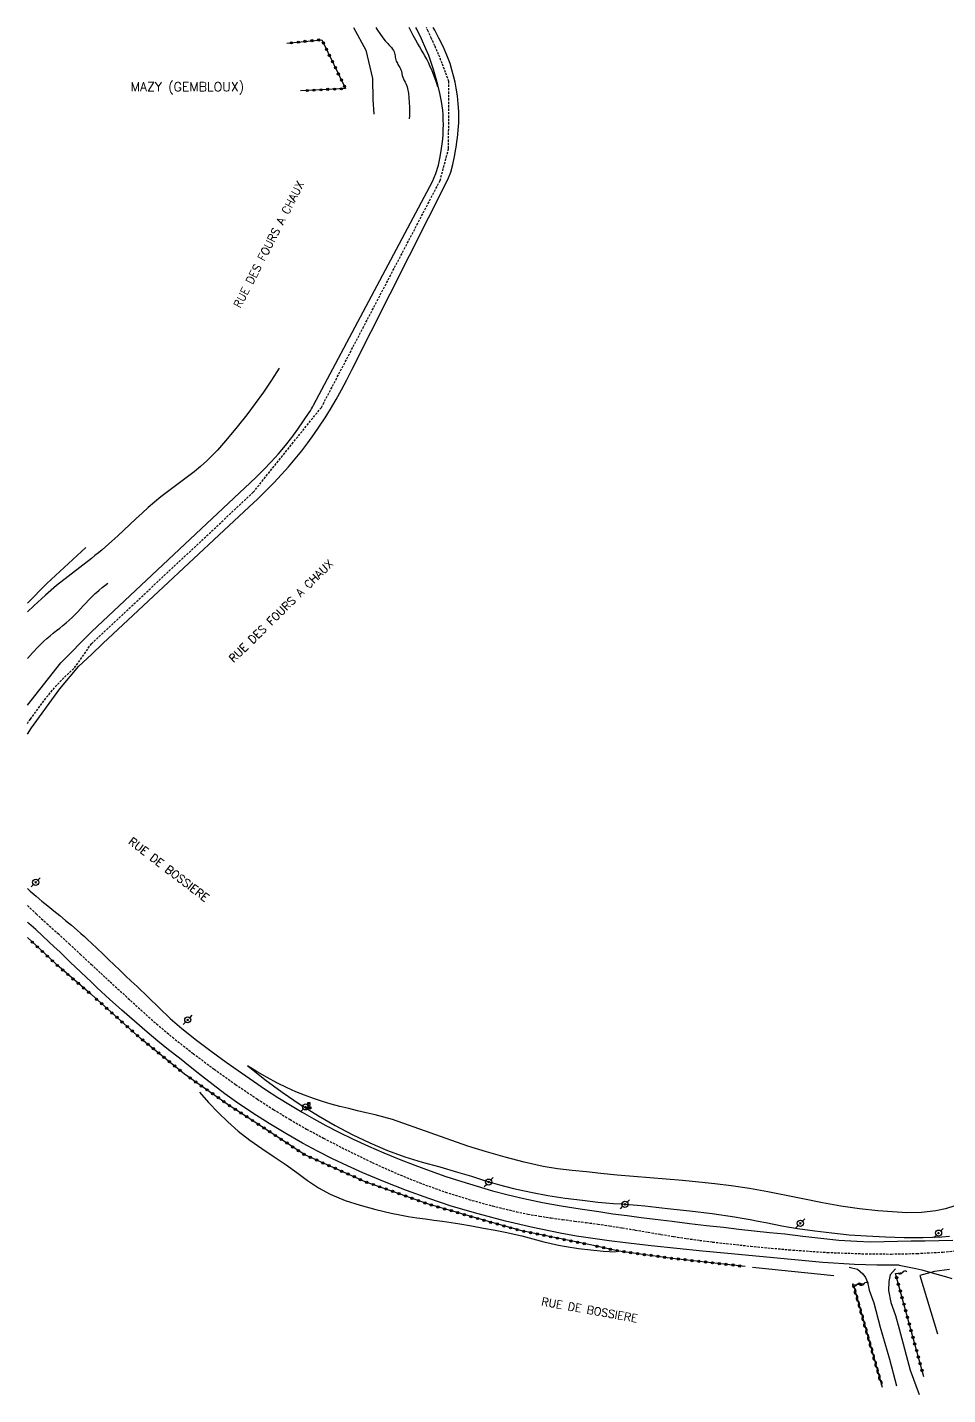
# Model space of a CAD drawing. Header units: millimetres. Extents: x 172000 to 173000, y 133000 to 134000.
# Drawn here: x 172000 to 172201.3, y 133701.1 to 134000 of the extents above; entities that cross this region are included whole.
import ezdxf
from ezdxf.enums import TextEntityAlignment as Align

# ---------------------------------------------------------------- set-up
doc = ezdxf.new("R2010")
doc.units = ezdxf.units.MM
doc.linetypes.add('DASHED', pattern=[0.75, 0.5, -0.25])
doc.layers.get('0').update_dxf_attribs({"linetype": 'CONTINUOUS'})
for name, color, linetype in [('W0001', 6, 'DASHED'), ('W0008', 7, 'CONTINUOUS'), ('W0017', 7, 'CONTINUOUS'), ('W0211', 2, 'CONTINUOUS'), ('W0214', 2, 'CONTINUOUS'), ('W0300', 7, 'CONTINUOUS'), ('W0310', 3, 'CONTINUOUS'), ('W0322', 7, 'CONTINUOUS'), ('W0323', 7, 'CONTINUOUS'), ('W0330', 7, 'CONTINUOUS'), ('W0438', 7, 'CONTINUOUS'), ('W0473', 7, 'CONTINUOUS'), ('W0510', 5, 'CONTINUOUS'), ('W0980', 7, 'CONTINUOUS'), ('W0989', 7, 'CONTINUOUS')]:
    doc.layers.add(name, color=color, linetype=linetype)
doc.styles.get("Standard").update_dxf_attribs({"font": 'romans.shx', "width": 0.85})

# ---------------------------------------------------------------- blocks, each defined once
blk = doc.blocks.new('T473')
for p, q in [((-0.166667, 0.166667), (0.166667, -0.166667)), ((-0.166667, -0.166667), (0.166667, 0.166667)), ((0.500001, 0.500001), (1.000002, 1.000002)), ((-1.000002, -1.000002), (-0.500001, -0.500001))]:
    blk.add_line(p, q)
blk.add_ellipse((0, 0), major_axis=(0.471405, 0.471405), ratio=1, start_param=5.4977871438, end_param=11.780972451)
blk = doc.blocks.new('T438')
for p, q in [((-0.4, 0.2), (0.4, 0.2)), ((-0.4, -0.2), (-0.4, 0.2)), ((0.15, 1.1), (-0.3, 1.1)), ((-0.3, 1.1), (-0.3, 0.5)), ((-0.3, 0.5), (0.15, 0.5)), ((0.3, 0.65), (0.3, 0.95)), ((0.4, 0.2), (0.4, -0.2))]:
    blk.add_line(p, q)
at = {"flags": 128}
for points in [[(-0.4, -0.2), (0.4, 0.2)], [(0.4, -0.2), (-0.4, -0.2)]]:
    blk.add_lwpolyline(points, dxfattribs=at)
for centre, major_axis, start_param, end_param in [((0.15, 0.95), (0.106, -0.106), 0.785398, 2.356194), ((0.15, 0.65), (0.106, 0.106), 3.926991, 5.497787)]:
    blk.add_ellipse(centre, major_axis=major_axis, ratio=1, start_param=start_param, end_param=end_param)
blk = doc.blocks.new('t323o')
at = {"color": 0, "linetype": 'Continuous'}
for radius in [0.25, 0.15]:
    blk.add_circle((0, 0), radius, dxfattribs=at)
blk = doc.blocks.new('t310o')
at = {"color": 0, "linetype": 'Continuous'}
for centre, start, end in [((-0.5, 0.38), 216.8699, 323.1304), ((0.5, -0.37), 36.8699, 143.1303)]:
    blk.add_arc(centre, 0.625, start, end, dxfattribs=at)
blk = doc.blocks.new('t322o')
at = {"color": 0, "linetype": 'Continuous'}
for radius in [0.25, 0.15]:
    blk.add_circle((0, 0), radius, dxfattribs=at)

msp = doc.modelspace()

# ---------------------------------------------------------------- linework, layer by layer
at = {"layer": 'W0001'}
for points in [[(172014, 133865.23), (172049.42, 133898.39), (172064.31, 133916.92), (172090.26, 133966.49), (172092.12, 133973.49), (172092.18, 133988.13), (172091.47, 133990.11), (172090.73, 133992.08), (172089.95, 133994.03), (172089.12, 133995.96), (172088.41, 133997.55), (172087.66, 133999.13), (172087.23, 134000)], [(172000, 133847.81), (172000.68, 133848.77), (172001.98, 133850.57), (172003.3, 133852.35), (172004.67, 133854.11), (172006.1, 133855.8), (172007.1, 133856.9), (172008.15, 133857.96), (172009.22, 133858.99), (172010.33, 133859.98), (172014, 133865.23)], [(172000, 133808.02), (172001.95, 133806.2), (172004.25, 133804.1), (172006.71, 133801.88), (172009.15, 133799.63), (172011.58, 133797.37), (172014, 133795.11)], [(172014, 133795.11), (172015.02, 133794.17), (172016.04, 133793.22), (172017.06, 133792.29), (172018.09, 133791.35), (172021.46, 133788.28), (172024.82, 133785.19), (172028.23, 133782.15), (172031.73, 133779.22), (172036.25, 133775.67), (172040.85, 133772.23), (172045.54, 133768.91), (172050.3, 133765.69), (172053.84, 133763.43), (172057.44, 133761.24), (172061.08, 133759.15), (172064.78, 133757.15), (172070.07, 133754.43), (172075.42, 133751.83), (172080.85, 133749.39), (172086.38, 133747.17), (172091.43, 133745.37), (172096.55, 133743.76), (172101.72, 133742.34), (172106.94, 133741.09), (172109.46, 133740.56), (172112, 133740.12), (172114.55, 133739.72), (172117.1, 133739.37), (172119.65, 133739.04), (172122.2, 133738.71), (172124.75, 133738.37), (172127.29, 133738), (172130.11, 133737.55), (172132.93, 133737.08), (172135.74, 133736.6), (172138.56, 133736.13), (172141.38, 133735.66), (172144.2, 133735.22), (172147.03, 133734.82), (172149.86, 133734.46), (172158.2, 133733.54), (172166.56, 133732.76), (172174.94, 133732.18), (172183.33, 133731.87), (172188.94, 133731.83), (172194.56, 133731.95), (172200.17, 133732.26), (172205.77, 133732.76)]]:
    msp.add_lwpolyline(points, dxfattribs=at)
at = {"layer": 'W0008'}
for points in [[(172014, 133867.82), (172014.1, 133867.91), (172049.97, 133901.57), (172051.68, 133903.25), (172053.32, 133904.99), (172054.9, 133906.78), (172056.43, 133908.61), (172057.81, 133910.36), (172059.13, 133912.15), (172060.41, 133913.98), (172061.66, 133915.82), (172061.91, 133916.2), (172062.15, 133916.59), (172062.39, 133916.99), (172062.61, 133917.39), (172088.58, 133966.33), (172089.34, 133968.05), (172089.89, 133969.84), (172090.28, 133971.66), (172090.58, 133973.49), (172090.72, 133974.54), (172090.84, 133975.59), (172090.91, 133976.64), (172090.96, 133977.7), (172090.98, 133978.75), (172090.96, 133979.81), (172090.91, 133980.86), (172090.83, 133981.92), (172090.6, 133983.78), (172090.23, 133985.62), (172089.78, 133987.44), (172089.29, 133989.25), (172088.84, 133990.79), (172088.34, 133992.31), (172087.78, 133993.82), (172087.18, 133995.3), (172086.22, 133997.46), (172085.19, 133999.59), (172084.97, 134000)], [(172014, 133862.9), (172016.51, 133865.27), (172048.49, 133895.15), (172050.32, 133896.88), (172052.12, 133898.64), (172053.89, 133900.44), (172055.61, 133902.28), (172057.11, 133903.95), (172058.58, 133905.66), (172060, 133907.41), (172061.37, 133909.19), (172062.67, 133910.97), (172063.92, 133912.78), (172065.12, 133914.63), (172066.29, 133916.5), (172067.52, 133918.62), (172068.7, 133920.78), (172069.84, 133922.96), (172070.95, 133925.15), (172091.95, 133966.74), (172092.62, 133968.36), (172093.07, 133970.05), (172093.39, 133971.76), (172093.68, 133973.46), (172093.82, 133974.26), (172093.94, 133975.06), (172094.06, 133975.87), (172094.15, 133976.68), (172094.23, 133977.49), (172094.29, 133978.3), (172094.34, 133979.11), (172094.36, 133979.93), (172094.33, 133981.62), (172094.22, 133983.31), (172094.04, 133985), (172093.79, 133986.67), (172093.54, 133988.04), (172093.23, 133989.39), (172092.86, 133990.73), (172092.43, 133992.06), (172091.71, 133993.95), (172090.9, 133995.8), (172090.02, 133997.61), (172089.09, 133999.4), (172088.77, 134000)], [(172000, 133851.8), (172007.31, 133861.08), (172014, 133867.82)], [(172000, 133845.45), (172000.91, 133846.9), (172007.07, 133855.37), (172011.26, 133860.33), (172014, 133862.9)], [(172000, 133811.72), (172000.65, 133811.13), (172001.91, 133810.04), (172003.19, 133808.97), (172004.49, 133807.92), (172005.79, 133806.87), (172007.09, 133805.83), (172008.38, 133804.77), (172009.66, 133803.7), (172010.92, 133802.61), (172011.69, 133801.92), (172012.47, 133801.22), (172013.24, 133800.52), (172014, 133799.81)], [(172014, 133791.24), (172012.84, 133792.34), (172011.68, 133793.44), (172010.53, 133794.55), (172009.37, 133795.66), (172008.22, 133796.77), (172007.07, 133797.88), (172005.9, 133798.97), (172004.73, 133800.06), (172003.28, 133801.4), (172001.83, 133802.75), (172000.35, 133804.06), (172000, 133804.35)], [(172014, 133799.81), (172015.26, 133798.63), (172016.51, 133797.44), (172017.76, 133796.25), (172019, 133795.05), (172020.24, 133793.86), (172021.49, 133792.66), (172022.73, 133791.47), (172023.99, 133790.29), (172026.41, 133787.98), (172028.82, 133785.65), (172031.26, 133783.35), (172033.79, 133781.15), (172036.96, 133778.6), (172040.21, 133776.15), (172043.5, 133773.77), (172046.82, 133771.42), (172049.46, 133769.6), (172052.11, 133767.81), (172054.8, 133766.06), (172057.52, 133764.36), (172060.08, 133762.84), (172062.67, 133761.36), (172065.29, 133759.93), (172067.94, 133758.57), (172071.24, 133756.96), (172074.57, 133755.44), (172077.94, 133753.98), (172081.33, 133752.58), (172084.71, 133751.26), (172088.11, 133749.99), (172091.54, 133748.8), (172094.99, 133747.67), (172098.35, 133746.64), (172101.73, 133745.68), (172105.13, 133744.78), (172108.55, 133743.97), (172112.64, 133743.13), (172116.75, 133742.4), (172120.87, 133741.73), (172125, 133741.1), (172128.07, 133740.65), (172131.14, 133740.23), (172134.22, 133739.84), (172137.3, 133739.46), (172141.04, 133738.99), (172144.77, 133738.54), (172148.51, 133738.1), (172152.25, 133737.67), (172155.61, 133737.29), (172158.96, 133736.93), (172162.32, 133736.57), (172165.68, 133736.21), (172169.6, 133735.77), (172173.52, 133735.3), (172177.45, 133734.88), (172181.39, 133734.61), (172184.37, 133734.53), (172187.34, 133734.56), (172190.32, 133734.63), (172193.29, 133734.7), (172196.31, 133734.75), (172199.33, 133734.78), (172202.36, 133734.87)], [(172190.68, 133729.42), (172188.22, 133729.39), (172185.77, 133729.41), (172183.32, 133729.47), (172180.87, 133729.57), (172173.95, 133730.01), (172167.03, 133730.6), (172160.13, 133731.26), (172153.22, 133731.93), (172147.62, 133732.47), (172142.01, 133733.02), (172136.41, 133733.62), (172130.82, 133734.28), (172127.24, 133734.73), (172123.66, 133735.2), (172120.09, 133735.74), (172116.54, 133736.38), (172110.53, 133737.64), (172104.55, 133739.04), (172098.61, 133740.6), (172092.71, 133742.33), (172087.8, 133743.95), (172082.94, 133745.71), (172078.13, 133747.6), (172073.37, 133749.6), (172070.02, 133751.09), (172066.7, 133752.67), (172063.43, 133754.33), (172060.2, 133756.07), (172056.51, 133758.17), (172052.88, 133760.37), (172049.3, 133762.65), (172045.77, 133765.02), (172043.17, 133766.88), (172040.63, 133768.82), (172038.12, 133770.8), (172035.61, 133772.77), (172033.24, 133774.63), (172030.88, 133776.5), (172028.53, 133778.4), (172026.21, 133780.33), (172023.44, 133782.71), (172020.7, 133785.13), (172017.98, 133787.58), (172015.28, 133790.05), (172014.96, 133790.35), (172014.64, 133790.65), (172014.32, 133790.94), (172014, 133791.24)], [(172190.68, 133729.42), (172194.32, 133728.67)], [(172194.32, 133728.67), (172195.59, 133728.36), (172196.86, 133728.03), (172198.13, 133727.68), (172199.39, 133727.31), (172200.77, 133726.9), (172202.14, 133726.47)]]:
    msp.add_lwpolyline(points, dxfattribs=at)
at = {"layer": 'W0017'}
for points in [[(172179.73, 133728.97), (172181.54, 133728.55), (172182.72, 133727.51), (172183.3, 133726.68), (172183.72, 133725.7), (172184.09, 133723.92), (172185.11, 133721.13), (172186.49, 133715.86), (172188.56, 133708.85), (172190.08, 133703.02)], [(172189.83, 133728.62), (172188.65, 133727.26), (172188.37, 133725.86), (172188.32, 133723.87), (172188.85, 133721.23), (172189.84, 133718.36), (172190.66, 133715.48), (172193.04, 133706.42), (172195.02, 133701.09)]]:
    msp.add_lwpolyline(points, dxfattribs=at)
at = {"layer": 'W0211'}
for points in [[(172079.85, 133761.22), (172077.95, 133761.77), (172076.04, 133762.26), (172074.13, 133762.72), (172072.21, 133763.17), (172070.29, 133763.62), (172068.37, 133764.09), (172066.47, 133764.6), (172064.58, 133765.17), (172062.6, 133765.83), (172060.64, 133766.54), (172058.71, 133767.31), (172056.8, 133768.15), (172054.59, 133769.24), (172052.41, 133770.4), (172050.27, 133771.63), (172048.18, 133772.94)], [(172096.31, 133755.43), (172079.85, 133761.22)], [(172202.8, 133742.36), (172200.77, 133741.73), (172198.7, 133741.28), (172195.53, 133740.91), (172192.34, 133740.86), (172189.17, 133741.02), (172186.02, 133741.26), (172181.96, 133741.7), (172177.93, 133742.29), (172173.92, 133743.01), (172169.93, 133743.8), (172165.94, 133744.62), (172161.95, 133745.41), (172157.95, 133746.13), (172153.93, 133746.73), (172150.37, 133747.17), (172146.81, 133747.54), (172143.24, 133747.88), (172139.67, 133748.18), (172136.1, 133748.47), (172132.53, 133748.77), (172128.97, 133749.1), (172125.4, 133749.46), (172122.26, 133749.79), (172119.11, 133750.1), (172115.96, 133750.48), (172112.83, 133751), (172108.65, 133751.91), (172104.51, 133752.99), (172100.4, 133754.18), (172096.31, 133755.43)]]:
    msp.add_lwpolyline(points, dxfattribs=at)
at = {"layer": 'W0214'}
for points in [[(172048.2, 133772.94), (172051.9, 133769.99), (172055.71, 133767.19), (172059.63, 133764.53), (172063.64, 133762.03), (172067.31, 133759.92), (172071.05, 133757.94), (172074.87, 133756.12), (172078.77, 133754.46), (172082.54, 133753.1), (172086.37, 133751.94), (172090.23, 133750.87), (172094.07, 133749.76), (172097.13, 133748.82), (172100.18, 133747.85), (172103.25, 133746.93), (172106.35, 133746.13), (172110.08, 133745.34), (172113.83, 133744.66), (172117.59, 133744.08), (172121.37, 133743.57), (172123.07, 133743.36), (172124.79, 133743.19), (172126.5, 133743.04), (172128.21, 133742.91), (172129.93, 133742.78), (172131.64, 133742.65), (172133.35, 133742.51), (172135.06, 133742.34), (172139.96, 133741.82), (172144.85, 133741.27), (172149.73, 133740.66), (172154.61, 133739.97), (172156.34, 133739.69), (172158.07, 133739.37), (172159.79, 133739.03), (172161.51, 133738.69), (172163.23, 133738.34), (172164.96, 133738), (172166.68, 133737.7), (172168.42, 133737.42), (172172.18, 133736.9), (172175.96, 133736.44), (172179.74, 133736.06), (172183.53, 133735.78), (172187.64, 133735.57), (172191.75, 133735.43), (172195.87, 133735.42), (172199.99, 133735.58), (172201.64, 133735.71)], [(172037.67, 133767.21), (172039.64, 133764.95), (172041.71, 133762.78), (172043.87, 133760.7), (172046.12, 133758.71), (172048.64, 133756.72), (172051.27, 133754.88), (172053.95, 133753.1), (172056.6, 133751.32), (172058.95, 133749.64), (172061.28, 133747.93), (172063.68, 133746.3), (172066.23, 133744.9), (172069.47, 133743.55), (172072.81, 133742.48), (172076.19, 133741.59), (172079.58, 133740.79), (172081.43, 133740.39), (172083.3, 133740.05), (172085.17, 133739.75), (172087.05, 133739.49), (172088.92, 133739.24), (172090.8, 133738.98), (172092.68, 133738.71), (172094.55, 133738.41), (172097.13, 133737.97), (172099.72, 133737.52), (172102.3, 133737.05), (172104.87, 133736.54), (172106.49, 133736.18), (172108.11, 133735.78), (172109.72, 133735.37), (172111.33, 133734.95), (172112.94, 133734.53), (172114.56, 133734.14), (172116.18, 133733.78), (172117.82, 133733.47), (172120.51, 133733.05), (172123.21, 133732.72), (172125.91, 133732.47), (172128.63, 133732.3)]]:
    msp.add_lwpolyline(points, dxfattribs=at)
at = {"layer": 'W0300'}
for points in [[(172176.37, 133727.07), (172158.55, 133728.86)], [(172201.63, 133728.45), (172198.37, 133728.03), (172195.2, 133727.16)], [(172195.2, 133727.16), (172199.04, 133714.36)]]:
    msp.add_lwpolyline(points, dxfattribs=at)
at = {"layer": 'W0310'}
for points in [[(172189.88, 133727.56), (172191.4, 133727.8)], [(172183.12, 133725.31), (172180.64, 133725.05), (172186.94, 133702.75)]]:
    msp.add_lwpolyline(points, dxfattribs=at)
at = {"layer": 'W0322'}
msp.add_lwpolyline([(172123.14, 133733.84), (172108.16, 133736.87), (172099.8, 133739.21), (172087.75, 133742.73), (172073.89, 133747.65), (172060.67, 133753.51), (172051.23, 133759.73), (172043.7, 133764.62), (172034.38, 133771.18)], dxfattribs=at)
at = {"layer": 'W0323'}
for points in [[(172056.78, 133996.51), (172064.41, 133997.29), (172069.61, 133986.61), (172059.7, 133986.12)], [(172014, 133788.54), (172013.85, 133788.67), (172006.93, 133794.59), (172000, 133801.03)], [(172034.38, 133771.18), (172024.69, 133779.03), (172014, 133788.54)], [(172157.01, 133729.1), (172141.02, 133730.89), (172129.33, 133732.49), (172123.13, 133733.84)], [(172196.03, 133704.95), (172189.86, 133727.56)]]:
    msp.add_lwpolyline(points, dxfattribs=at)
at = {"layer": 'W0330'}
for points in [[(172071.3, 134000), (172074, 133995.02), (172075.45, 133988.82), (172075.59, 133984.19), (172075.77, 133981.02)], [(172000, 133874.1), (172004.26, 133878.43), (172012.81, 133886.28)]]:
    msp.add_lwpolyline(points, dxfattribs=at)
at = {"layer": 'W0510'}
for points in [[(172076.18, 134000), (172076.46, 133999.57), (172077.21, 133998.46), (172077.99, 133997.38), (172078.24, 133997.07), (172078.51, 133996.77), (172078.8, 133996.48), (172079.08, 133996.2), (172079.36, 133995.9), (172079.62, 133995.59), (172079.86, 133995.26), (172080.07, 133994.91), (172080.19, 133994.64), (172080.28, 133994.36), (172080.35, 133994.07), (172080.41, 133993.78), (172080.46, 133993.49), (172080.51, 133993.2), (172080.59, 133992.92), (172080.68, 133992.64), (172080.79, 133992.39), (172080.92, 133992.15), (172081.05, 133991.91), (172081.2, 133991.67), (172081.34, 133991.44), (172081.47, 133991.2), (172081.6, 133990.96), (172081.71, 133990.7), (172081.76, 133990.55), (172081.8, 133990.4), (172081.83, 133990.25), (172081.86, 133990.1), (172081.88, 133989.94), (172081.91, 133989.79), (172081.95, 133989.64), (172081.99, 133989.49), (172082.12, 133989.12), (172082.27, 133988.76), (172082.43, 133988.41), (172082.59, 133988.05), (172082.75, 133987.7), (172082.91, 133987.34), (172083.04, 133986.97), (172083.15, 133986.6), (172083.34, 133985.6), (172083.45, 133984.59), (172083.52, 133983.58), (172083.56, 133982.57), (172083.58, 133981.94), (172083.58, 133981.3), (172083.56, 133980.66), (172083.53, 133980.03)], [(172089.76, 133987.03), (172089.37, 133988.19), (172088.96, 133989.34), (172088.52, 133990.48), (172088.05, 133991.61), (172087.71, 133992.34), (172087.34, 133993.05), (172086.95, 133993.75), (172086.55, 133994.45), (172086.14, 133995.14), (172085.73, 133995.83), (172085.33, 133996.52), (172084.94, 133997.23), (172084.41, 133998.24), (172083.89, 133999.26), (172083.51, 134000)], [(172055.06, 133925.5), (172053.39, 133922.87), (172051.66, 133920.28), (172049.85, 133917.75), (172047.97, 133915.27), (172045.91, 133912.66), (172043.79, 133910.09), (172041.58, 133907.6), (172039.24, 133905.23), (172037.88, 133904), (172036.48, 133902.84), (172035.04, 133901.72), (172033.57, 133900.63), (172032.1, 133899.56), (172030.64, 133898.47), (172029.2, 133897.36), (172027.79, 133896.21), (172026.43, 133895.02), (172025.08, 133893.81), (172023.76, 133892.58), (172022.44, 133891.33), (172021.13, 133890.09), (172019.8, 133888.85), (172018.46, 133887.64), (172017.1, 133886.44), (172016.34, 133885.79), (172015.56, 133885.15), (172014.78, 133884.52), (172014, 133883.89)], [(172014, 133883.89), (172011.46, 133881.92), (172008.92, 133879.95), (172006.39, 133877.95), (172003.95, 133875.86), (172001.44, 133873.57), (172000, 133872.19)], [(172014, 133875.4), (172014.27, 133875.67), (172014.55, 133875.94), (172014.83, 133876.2), (172015.12, 133876.46), (172015.72, 133876.99), (172016.33, 133877.51), (172016.97, 133878), (172017.61, 133878.48)], [(172000, 133862.02), (172001.14, 133863.29), (172002.35, 133864.58), (172003.61, 133865.82), (172004.28, 133866.42), (172004.97, 133867), (172005.67, 133867.56), (172006.37, 133868.11), (172007.08, 133868.66), (172007.78, 133869.21), (172008.48, 133869.79), (172009.15, 133870.38), (172009.78, 133870.98), (172010.4, 133871.6), (172011.01, 133872.23), (172011.6, 133872.86), (172012.19, 133873.5), (172012.79, 133874.14), (172013.39, 133874.78), (172014, 133875.4)]]:
    msp.add_lwpolyline(points, dxfattribs=at)

# ---------------------------------------------------------------- block references
at = {"layer": 'W0310'}
for p, rotation in [((172191.36, 133727.79), 8.80265581518989), ((172180.82, 133724.41), 285.7819950041957), ((172181.46, 133725.14), 186.1024932564971), ((172181.22, 133722.96), 285.7819950041957), ((172182.95, 133725.3), 186.1024932564971), ((172181.63, 133721.52), 285.7819950041957), ((172182.04, 133720.08), 285.7819950041957), ((172182.45, 133718.63), 285.7819950041957), ((172182.86, 133717.19), 285.7819950041957), ((172183.26, 133715.75), 285.7819950041957), ((172183.67, 133714.3), 285.7819950041957), ((172184.08, 133712.86), 285.7819950041957), ((172184.49, 133711.41), 285.7819950041957), ((172184.9, 133709.97), 285.7819950041957), ((172185.3, 133708.53), 285.7819950041957), ((172185.71, 133707.08), 285.7819950041957), ((172186.12, 133705.64), 285.7819950041957), ((172186.53, 133704.2), 285.7819950041957)]:
    msp.add_blockref('t310o', p, dxfattribs=dict(at, rotation=rotation))
at = {"layer": 'W0322'}
for p, rotation in [((172035.61, 133770.32), 144.849063138183), ((172036.84, 133769.46), 144.849063138183), ((172038.06, 133768.59), 144.849063138183), ((172039.29, 133767.73), 144.849063138183), ((172040.52, 133766.87), 144.849063138183), ((172041.74, 133766), 144.849063138183), ((172042.97, 133765.14), 144.849063138183), ((172044.21, 133764.29), 146.9667664099547), ((172045.46, 133763.48), 146.9667664099547), ((172046.72, 133762.66), 146.9667664099547), ((172047.98, 133761.84), 146.9667664099547), ((172049.24, 133761.02), 146.9667664099547), ((172050.49, 133760.21), 146.9667664099547), ((172051.75, 133759.38), 146.6458135217626), ((172053, 133758.56), 146.6458135217626), ((172054.26, 133757.74), 146.6458135217626), ((172055.51, 133756.91), 146.6458135217626), ((172056.76, 133756.09), 146.6458135217626), ((172058.02, 133755.26), 146.6458135217626), ((172059.27, 133754.44), 146.6458135217626), ((172060.52, 133753.61), 146.6458135217626), ((172061.88, 133752.98), 156.0849829247219), ((172063.25, 133752.37), 156.0849829247219), ((172064.62, 133751.76), 156.0849829247219), ((172065.99, 133751.15), 156.0849829247219), ((172067.36, 133750.54), 156.0849829247219), ((172068.73, 133749.94), 156.0849829247219), ((172070.1, 133749.33), 156.0849829247219), ((172071.48, 133748.72), 156.0849829247219), ((172072.85, 133748.11), 156.0849829247219), ((172074.23, 133747.53), 160.4423765610866), ((172075.64, 133747.03), 160.4423765610866), ((172077.06, 133746.52), 160.4423765610866), ((172078.47, 133746.02), 160.4423765610866), ((172079.88, 133745.52), 160.4423765610866), ((172081.3, 133745.02), 160.4423765610866), ((172082.71, 133744.52), 160.4423765610866), ((172084.12, 133744.01), 160.4423765610866), ((172085.54, 133743.51), 160.4423765610866), ((172086.95, 133743.01), 160.4423765610866), ((172088.37, 133742.54), 163.7284718708641), ((172089.81, 133742.12), 163.7284718708641), ((172091.25, 133741.7), 163.7284718708641), ((172092.69, 133741.28), 163.7284718708641), ((172094.13, 133740.86), 163.7284718708641), ((172095.57, 133740.44), 163.7284718708641), ((172097.01, 133740.02), 163.7284718708641), ((172098.45, 133739.6), 163.7284718708641), ((172099.89, 133739.18), 164.349113791837), ((172101.34, 133738.78), 164.349113791837), ((172102.78, 133738.37), 164.349113791837), ((172104.23, 133737.97), 164.349113791837), ((172105.67, 133737.56), 164.349113791837), ((172107.12, 133737.16), 164.349113791837), ((172108.57, 133736.78), 168.5672684586098), ((172110.04, 133736.49), 168.5672684586098), ((172111.51, 133736.19), 168.5672684586098), ((172112.98, 133735.89), 168.5672684586098), ((172114.45, 133735.59), 168.5672684586098), ((172115.92, 133735.3), 168.5672684586098), ((172117.39, 133735), 168.5672684586098), ((172118.86, 133734.7), 168.5672684586098), ((172120.33, 133734.41), 168.5672684586098), ((172121.8, 133734.11), 168.5672684586098)]:
    msp.add_blockref('t322o', p, dxfattribs=dict(at, rotation=rotation))
at = {"layer": 'W0323'}
for p, rotation in [((172057.75, 133996.61), 5.849884839599982), ((172059.24, 133996.76), 5.849884839599982), ((172060.73, 133996.92), 5.849884839599982), ((172062.22, 133997.07), 5.849884839599982), ((172063.71, 133997.22), 5.849884839599982), ((172064.76, 133996.57), 295.9655011758451), ((172065.42, 133995.22), 295.9655011758451), ((172066.07, 133993.87), 295.9655011758451), ((172066.73, 133992.52), 295.9655011758451), ((172067.39, 133991.18), 295.9655011758451), ((172068.04, 133989.83), 295.9655011758451), ((172068.7, 133988.48), 295.9655011758451), ((172069.36, 133987.13), 295.9655011758451), ((172061.2, 133986.19), 182.8464646953361), ((172062.7, 133986.27), 182.8464646953361), ((172064.2, 133986.34), 182.8464646953361), ((172065.69, 133986.42), 182.8464646953361), ((172067.19, 133986.49), 182.8464646953361), ((172068.69, 133986.56), 182.8464646953361), ((172001.1, 133800.01), 137.1063538607039), ((172002.2, 133798.99), 137.1063538607039), ((172003.3, 133797.97), 137.1063538607039), ((172004.4, 133796.95), 137.1063538607039), ((172005.49, 133795.93), 137.1063538607039), ((172006.59, 133794.91), 137.1063538607039), ((172007.72, 133793.92), 139.4321525764626), ((172008.86, 133792.94), 139.4321525764626), ((172010, 133791.97), 139.4321525764626), ((172011.14, 133790.99), 139.4321525764626), ((172012.28, 133790.01), 139.4321525764626), ((172013.42, 133789.04), 139.4321525764626), ((172015.12, 133787.54), 138.3526871668038), ((172016.24, 133786.54), 138.3526871668038), ((172017.36, 133785.54), 138.3526871668038), ((172018.48, 133784.55), 138.3526871668038), ((172019.6, 133783.55), 138.3526871668038), ((172020.73, 133782.55), 138.3526871668038), ((172021.85, 133781.56), 138.3526871668038), ((172022.97, 133780.56), 138.3526871668038), ((172024.09, 133779.56), 138.3526871668038), ((172025.23, 133778.59), 141.0173373664472), ((172026.4, 133777.65), 141.0173373664472), ((172027.56, 133776.7), 141.0173373664472), ((172028.73, 133775.76), 141.0173373664472), ((172029.89, 133774.82), 141.0173373664472), ((172031.06, 133773.87), 141.0173373664472), ((172032.23, 133772.93), 141.0173373664472), ((172033.39, 133771.99), 141.0173373664472), ((172124.59, 133733.52), 167.7628261317434), ((172126.06, 133733.2), 167.7628261317434), ((172127.52, 133732.88), 167.7628261317434), ((172128.99, 133732.57), 167.7628261317434), ((172130.47, 133732.34), 172.1775377837876), ((172131.96, 133732.13), 172.1775377837876), ((172133.44, 133731.93), 172.1775377837876), ((172134.93, 133731.72), 172.1775377837876), ((172136.42, 133731.52), 172.1775377837876), ((172137.9, 133731.31), 172.1775377837876), ((172139.39, 133731.11), 172.1775377837876), ((172140.87, 133730.91), 172.1775377837876), ((172142.36, 133730.74), 173.6366028255431), ((172143.85, 133730.57), 173.6366028255431), ((172145.35, 133730.4), 173.6366028255431), ((172146.84, 133730.24), 173.6366028255431), ((172148.33, 133730.07), 173.6366028255431), ((172149.82, 133729.91), 173.6366028255431), ((172151.31, 133729.74), 173.6366028255431), ((172152.8, 133729.57), 173.6366028255431), ((172154.29, 133729.41), 173.6366028255431), ((172155.78, 133729.24), 173.6366028255431), ((172190.1, 133726.66), 105.26455497869), ((172190.5, 133725.21), 105.26455497869), ((172190.89, 133723.76), 105.26455497869), ((172191.29, 133722.32), 105.26455497869), ((172191.68, 133720.87), 105.26455497869), ((172192.08, 133719.42), 105.26455497869), ((172192.47, 133717.98), 105.26455497869), ((172192.87, 133716.53), 105.26455497869), ((172193.26, 133715.08), 105.26455497869), ((172193.66, 133713.63), 105.26455497869), ((172194.05, 133712.19), 105.26455497869), ((172194.45, 133710.74), 105.26455497869), ((172194.84, 133709.29), 105.26455497869), ((172195.24, 133707.85), 105.26455497869), ((172195.63, 133706.4), 105.26455497869)]:
    msp.add_blockref('t323o', p, dxfattribs=dict(at, rotation=rotation))
at = {"layer": 'W0438'}
msp.add_blockref('T438', (172061.56, 133763.8), dxfattribs=at)
at = {"layer": 'W0473'}
for p in [(172001.83, 133813.09), (172035.08, 133783.03), (172060.83, 133763.99), (172100.89, 133747.56), (172130.68, 133742.69), (172169.05, 133738.55), (172199.27, 133736.41)]:
    msp.add_blockref('T473', p, dxfattribs=at)

# ---------------------------------------------------------------- texts
at = {"layer": 'W0980'}
msp.add_text('MAZY (GEMBLOUX)', height=2, dxfattribs=at).set_placement((172035, 133986.87), align=Align.MIDDLE)
at = {"layer": 'W0989'}
for s, rotation, p in [('RUE DES FOURS A CHAUX', 62.8095, (172046.55, 133938.47)), ('RUE DES FOURS A CHAUX', 44.4616, (172045.12, 133861.02)), ('RUE DE BOSSIERE', 322.5854, (172021.95, 133821.68)), ('RUE DE BOSSIERE', 349.7987, (172112.31, 133720.63))]:
    msp.add_text(s, height=1.75, rotation=rotation, dxfattribs=at).set_placement(p)

doc.saveas('drawing.dxf')
